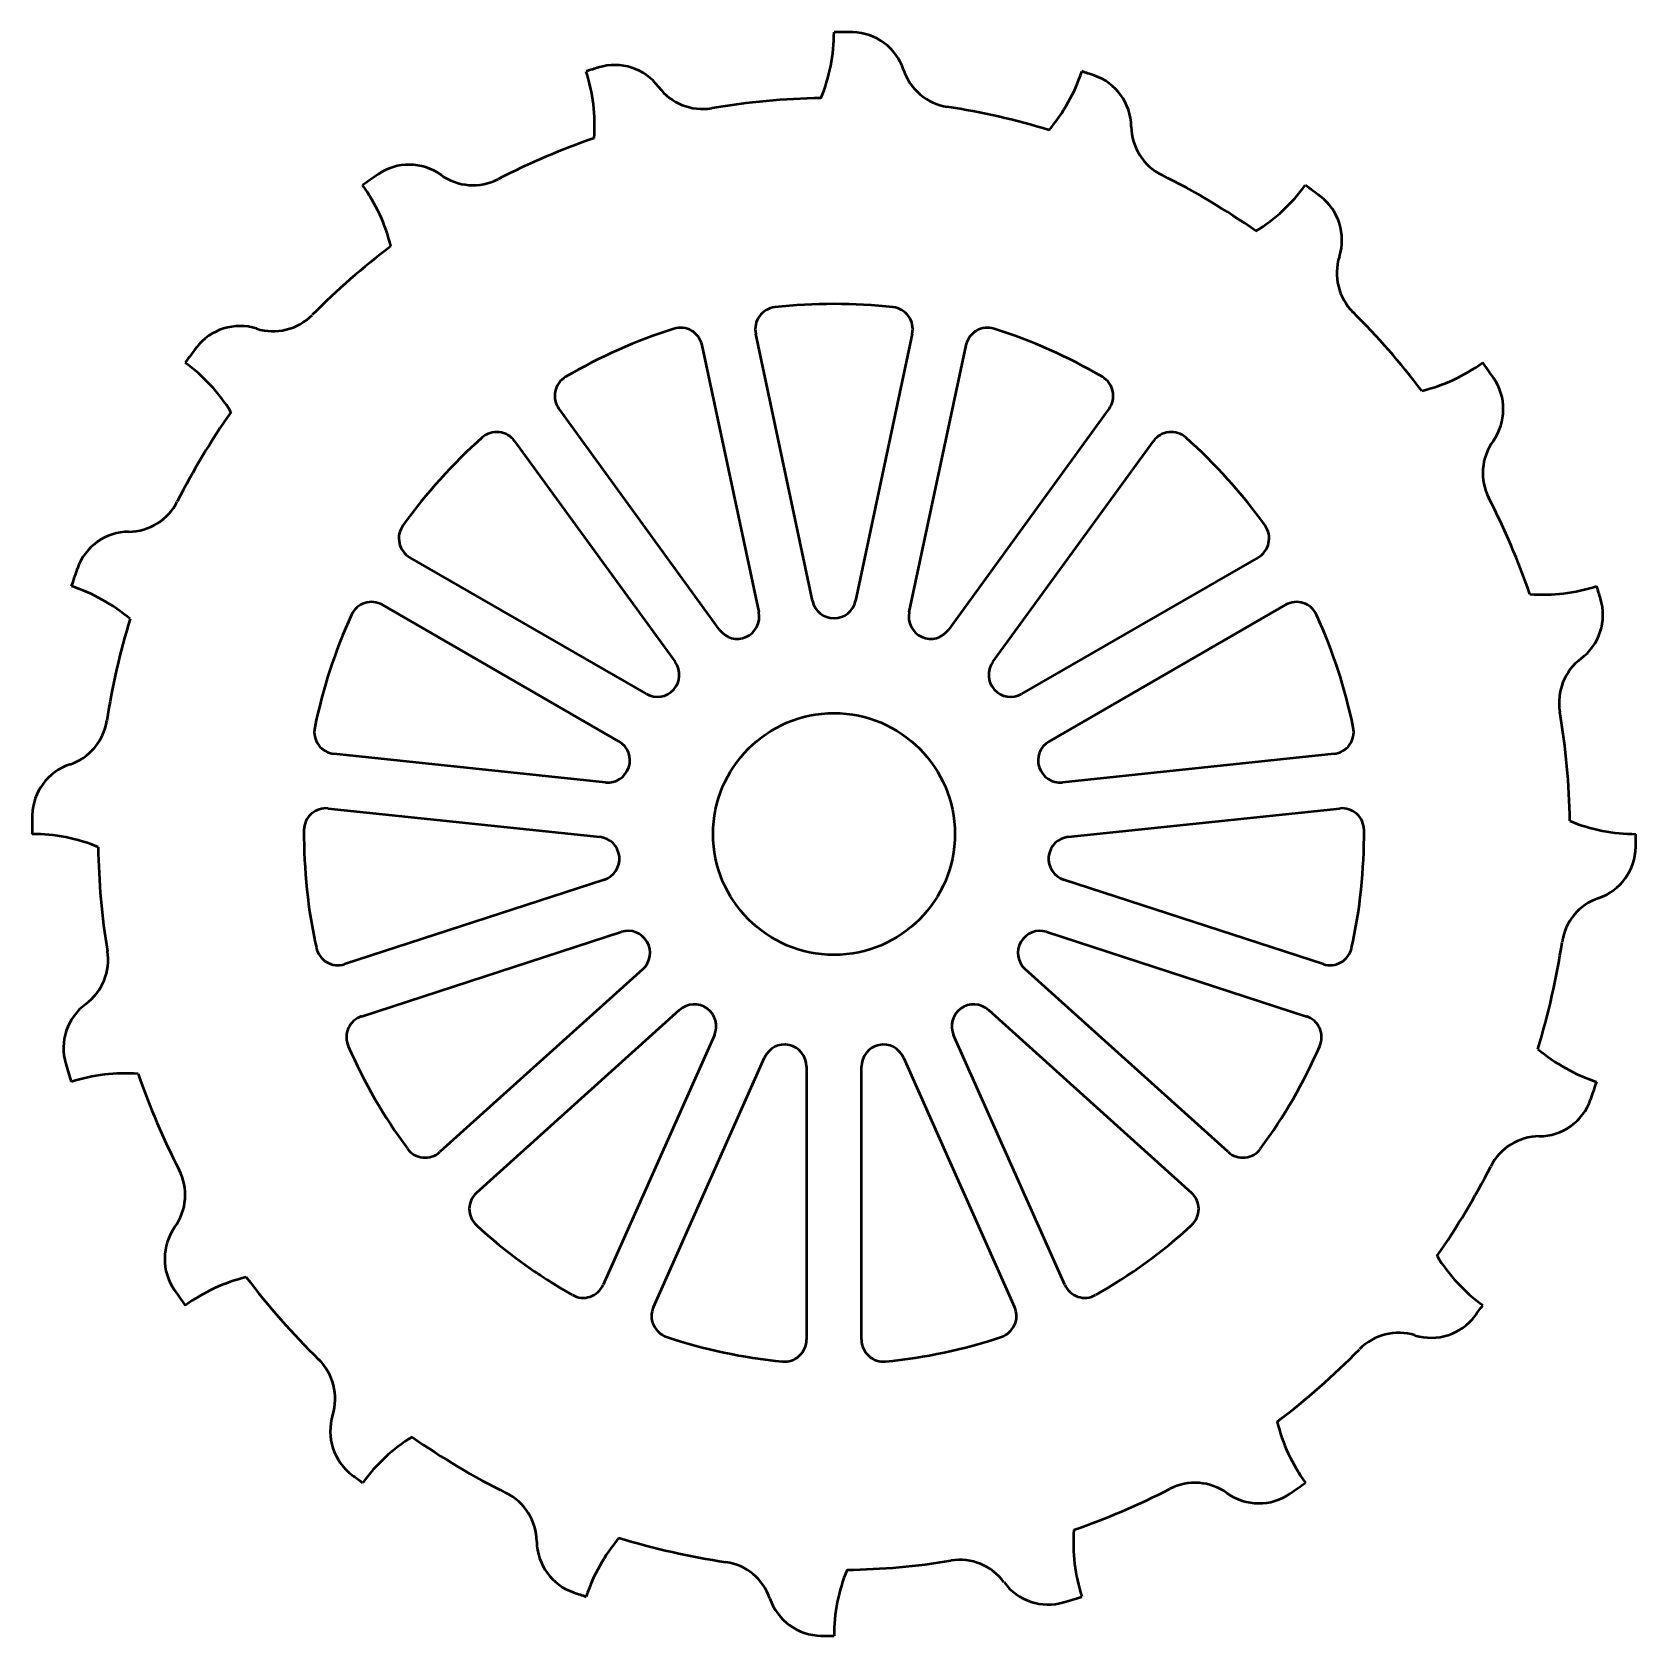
# Model space of a CAD drawing. Header units: millimetres. Extents: x 224 to 370, y 137 to 283.
import ezdxf

# ---------------------------------------------------------------- set-up
doc = ezdxf.new("R2010")
doc.units = ezdxf.units.MM
doc.layers.add('Visible (ISO)', color=7, linetype='Continuous', lineweight=50)

msp = doc.modelspace()

# ---------------------------------------------------------------- linework, layer by layer
at = {"layer": 'Visible (ISO)'}
for p, q in [((295.04, 231.23), (289.88, 255.54)), ((304.12, 255.54), (298.96, 231.23)), ((284.98, 254.5), (290.15, 230.19)), ((303.85, 230.19), (309.02, 254.5)), ((286.58, 228.6), (271.97, 248.71)), ((322.03, 248.71), (307.42, 228.6)), ((267.92, 245.77), (282.53, 225.66)), ((311.47, 225.66), (326.08, 245.77)), ((279.92, 222.75), (258.39, 235.18)), ((335.61, 235.18), (314.08, 222.75)), ((255.89, 230.85), (277.42, 218.42)), ((316.58, 218.42), (338.11, 230.85)), ((276.21, 214.7), (251.48, 217.3)), ((342.52, 217.3), (317.79, 214.7)), ((250.96, 212.33), (275.68, 209.73)), ((318.32, 209.73), (343.04, 212.33)), ((276.09, 205.84), (252.45, 198.15)), ((341.55, 198.15), (317.91, 205.84)), ((253.99, 193.4), (277.64, 201.08)), ((316.36, 201.08), (340.01, 193.4)), ((279.59, 197.69), (261.12, 181.06)), ((332.88, 181.06), (314.41, 197.69)), ((264.47, 177.34), (282.94, 193.98)), ((311.06, 193.98), (329.53, 177.34)), ((286.11, 191.68), (275.99, 168.97)), ((318.01, 168.97), (307.89, 191.68)), ((280.56, 166.93), (290.67, 189.64)), ((294.5, 188.83), (294.5, 163.97)), ((299.5, 163.97), (299.5, 188.83)), ((303.33, 189.64), (313.44, 166.93))]:
    msp.add_line(p, q, dxfattribs=at)
msp.add_circle((297, 210), 11, dxfattribs=at)
for centre, radius, start, end in [((281.16, 283), 15.84, 337.706, 0), ((297, 210), 73, 88.664, 90), ((297, 210), 73, 88.6592, 88.664), ((298.59, 277.98), 5, 18.4334, 88.5939), ((297, 210), 73, 107.0696, 108), ((259.37, 274.53), 15.84, 355.706, 18), ((277.04, 275), 5, 36.839, 107.0696), ((308.07, 281.14), 5, 198.4334, 261.1538), ((304.49, 284.32), 15.84, 319.706, 342), ((297, 210), 73, 71.0696, 72), ((319.06, 274.32), 5, 0.839, 71.0696), ((285.04, 281), 5, 216.839, 279.5593), ((297, 210), 67, 91.0128, 99.5593), ((297, 210), 67, 73.0128, 81.1538), ((297, 210), 67, 109.0128, 117.1538), ((329.06, 274.47), 5, 180.839, 243.5593), ((258.32, 265.93), 5, 54.4334, 124.5939), ((297, 210), 73, 124.664, 126), ((241.27, 259.75), 15.84, 13.706, 36), ((297, 210), 73, 124.6592, 124.664), ((264.14, 274.06), 5, 234.4334, 297.1538), ((297, 210), 67, 55.0128, 63.5593), ((327.09, 278.37), 15.84, 301.706, 324), ((297, 210), 73, 52.664, 54), ((297, 210), 73, 52.6592, 52.664), ((338.24, 264.07), 5, 342.4334, 52.5939), ((297, 210), 67, 127.0128, 135.1538), ((347.77, 261.05), 5, 162.4334, 225.1538), ((245.95, 260.77), 5, 252.4334, 315.1538), ((291.83, 255.96), 2, 96.4164, 192), ((297, 210), 48.25, 83.5836, 96.4164), ((302.17, 255.96), 2, 348, 83.5836), ((297, 210), 67, 37.0128, 45.1538), ((242.93, 251.24), 5, 72.4334, 142.5939), ((297, 210), 48.25, 107.5836, 120.4164), ((283.03, 254.09), 2, 12, 107.5836), ((310.97, 254.09), 2, 72.4164, 168), ((297, 210), 48.25, 59.5836, 72.4164), ((297, 210), 73, 142.664, 144), ((297, 210), 73, 142.6592, 142.664), ((228.63, 240.09), 15.84, 31.706, 54), ((346.75, 265.73), 15.84, 283.706, 306), ((297, 210), 73, 34.664, 36), ((273.58, 249.88), 2, 120.4164, 216), ((320.42, 249.88), 2, 324, 59.5836), ((352.93, 248.68), 5, 324.4334, 34.5939), ((297, 210), 73, 34.6592, 34.664), ((297, 210), 67, 145.0128, 153.1538), ((297, 210), 48.25, 131.5836, 144.4164), ((266.3, 244.59), 2, 36, 131.5836), ((327.7, 244.59), 2, 48.4164, 144), ((297, 210), 48.25, 35.5836, 48.4164), ((361.06, 242.86), 5, 144.4334, 207.1538), ((232.76, 242.52), 5, 270.4334, 333.1538), ((297, 210), 67, 19.0128, 27.1538), ((259.39, 236.91), 2, 144.4164, 240), ((334.61, 236.91), 2, 300, 35.5836), ((232.84, 232.52), 5, 90.4334, 160.5939), ((297, 210), 73, 160.664, 162), ((297, 210), 73, 160.6592, 160.664), ((222.68, 217.49), 15.84, 49.706, 72), ((361.53, 247.63), 15.84, 265.706, 288), ((297, 210), 73, 17.0696, 18), ((254.89, 229.12), 2, 60, 155.5836), ((297, 231.64), 2, 192, 348), ((339.11, 229.12), 2, 24.4164, 120), ((362, 229.96), 5, 306.839, 17.0696), ((297, 210), 67, 163.0128, 171.1538), ((297, 210), 48.25, 155.5836, 168.4164), ((288.2, 229.77), 2, 216, 12), ((305.8, 229.77), 2, 168, 324), ((297, 210), 48.25, 11.5836, 24.4164), ((280.92, 224.48), 2, 240, 36), ((313.08, 224.48), 2, 144, 300), ((368, 221.96), 5, 126.839, 189.5593), ((297, 210), 67, 1.0128, 9.5593), ((225.86, 221.07), 5, 288.4334, 351.1538), ((251.69, 219.29), 2, 168.4164, 264), ((342.31, 219.29), 2, 276, 11.5836), ((276.42, 216.69), 2, 264, 60), ((317.58, 216.69), 2, 120, 276), ((229.02, 211.59), 5, 108.4334, 178.5939), ((297, 210), 73, 178.664, 180), ((297, 210), 73, 178.6592, 178.664), ((250.75, 210.34), 2, 84, 179.5836), ((343.25, 210.34), 2, 0.4164, 96), ((297, 210), 48.25, 179.5836, 192.4164), ((297, 210), 48.25, 347.5836, 0.4164), ((370, 225.84), 15.84, 247.706, 270), ((224, 194.16), 15.84, 67.706, 90), ((297, 210), 67, 181.0128, 189.1538), ((275.47, 207.74), 2, 288, 84), ((318.53, 207.74), 2, 96, 252), ((364.99, 208.9), 5, 288.839, 359.0696), ((297, 210), 73, 359.0696, 0), ((368.22, 199.43), 5, 108.839, 171.5593), ((278.26, 199.18), 2, 312, 108), ((315.74, 199.18), 2, 72, 228), ((297, 210), 67, 343.0128, 351.5593), ((225.92, 198.55), 5, 306.4334, 9.1538), ((251.83, 200.06), 2, 192.4164, 288), ((342.17, 200.06), 2, 252, 347.5836), ((231.86, 190.5), 5, 126.4334, 196.5939), ((284.28, 192.49), 2, 336, 132), ((309.72, 192.49), 2, 48, 204), ((254.61, 191.5), 2, 108, 203.5836), ((339.39, 191.5), 2, 336.4164, 72), ((297, 210), 48.25, 203.5836, 216.4164), ((292.5, 188.83), 2, 0, 156), ((301.5, 188.83), 2, 24, 180), ((297, 210), 48.25, 323.5836, 336.4164), ((371.32, 202.51), 15.84, 229.706, 252), ((297, 210), 73, 196.6592, 196.664), ((297, 210), 73, 196.664, 198), ((232.47, 172.37), 15.84, 85.706, 108), ((297, 210), 67, 199.0128, 207.1538), ((297, 210), 73, 340.664, 342), ((361.16, 187.48), 5, 270.4334, 340.5939), ((297, 210), 73, 340.6592, 340.664), ((259.78, 182.54), 2, 216.4164, 312), ((334.22, 182.54), 2, 228, 323.5836), ((361.24, 177.48), 5, 90.4334, 153.1538), ((297, 210), 67, 325.0128, 333.1538), ((232.94, 177.14), 5, 324.4334, 27.1538), ((265.8, 175.86), 2, 132, 227.5836), ((328.2, 175.86), 2, 312.4164, 48), ((241.07, 171.32), 5, 144.4334, 214.5939), ((297, 210), 48.25, 227.5836, 240.4164), ((297, 210), 48.25, 299.5836, 312.4164), ((365.37, 179.91), 15.84, 211.706, 234), ((247.25, 154.27), 15.84, 103.706, 126), ((297, 210), 67, 217.0128, 225.5593), ((297, 210), 73, 214.6592, 214.664), ((297, 210), 73, 214.664, 216), ((274.17, 169.78), 2, 240.4164, 336), ((319.83, 169.78), 2, 204, 299.5836), ((282.39, 166.12), 2, 156, 251.5836), ((311.61, 166.12), 2, 288.4164, 24), ((297, 210), 73, 323.0696, 324), ((351.36, 169.14), 5, 252.839, 323.0696), ((297, 210), 48.25, 251.5836, 264.4164), ((292.5, 163.97), 2, 264.4164, 0), ((301.5, 163.97), 2, 180, 275.5836), ((297, 210), 48.25, 275.5836, 288.4164), ((348.41, 159.59), 5, 72.839, 135.5593), ((246.59, 158.59), 5, 342.839, 45.5593), ((297, 210), 67, 307.0128, 315.5593), ((256.14, 155.64), 5, 162.839, 233.0696), ((352.73, 160.25), 15.84, 193.706, 216), ((266.91, 141.63), 15.84, 121.706, 144), ((297, 210), 67, 235.0128, 243.5593), ((297, 210), 73, 233.0696, 234), ((297, 210), 67, 289.0128, 297.1538), ((329.86, 145.94), 5, 54.4334, 117.1538), ((297, 210), 73, 304.664, 306), ((264.94, 145.53), 5, 0.839, 63.5593), ((335.68, 154.07), 5, 234.4334, 304.5939), ((297, 210), 73, 304.6592, 304.664), ((334.63, 145.47), 15.84, 175.706, 198), ((274.94, 145.68), 5, 180.839, 251.0696), ((289.51, 135.68), 15.84, 139.706, 162), ((297, 210), 67, 253.0128, 261.5593), ((286.43, 138.78), 5, 18.839, 81.5593), ((297, 210), 67, 271.0128, 279.1538), ((308.45, 138.92), 5, 36.4334, 99.1538), ((312.84, 137), 15.84, 157.706, 180), ((316.5, 144.86), 5, 216.4334, 286.5939), ((297, 210), 73, 251.0696, 252), ((295.9, 142.01), 5, 198.839, 269.0696), ((297, 210), 73, 286.664, 288), ((297, 210), 73, 286.6592, 286.664), ((297, 210), 73, 269.0696, 270)]:
    msp.add_arc(centre, radius, start, end, dxfattribs=at)

doc.saveas('drawing.dxf')
